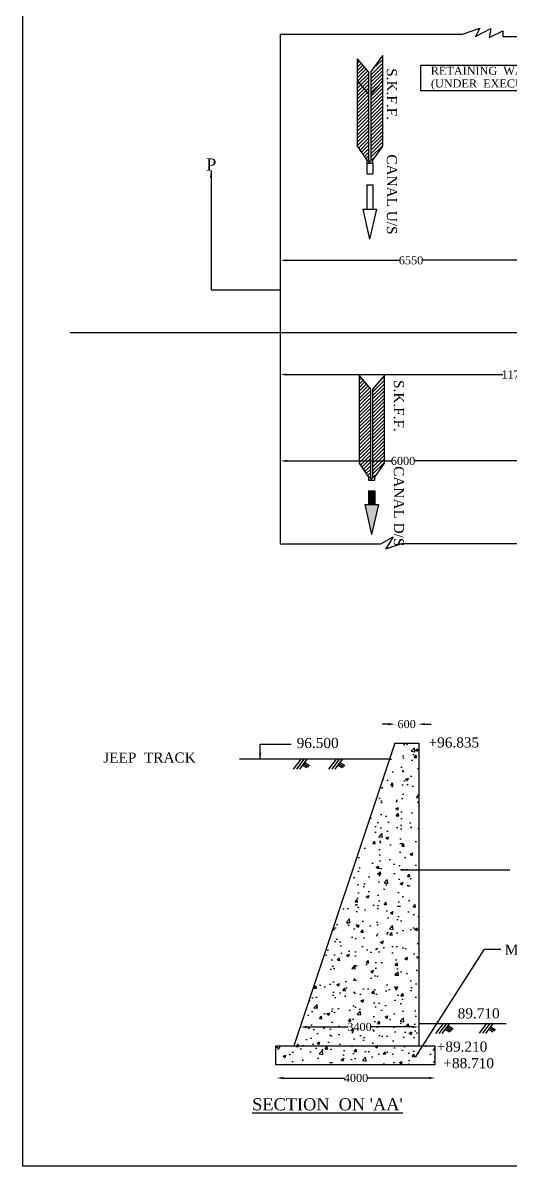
# Model space of a CAD drawing. Header units: millimetres. Extents: x 3743 to 70405, y 1301 to 52870.
# Drawn here: x 3743 to 15799, y 1301 to 29570 of the extents above; entities that cross this region are included whole.
import ezdxf

# ---------------------------------------------------------------- set-up
doc = ezdxf.new("R2010")
doc.units = ezdxf.units.MM
doc.header["$MEASUREMENT"] = 0
doc.header["$PDMODE"] = 66
doc.header["$PDSIZE"] = 170
for name, color, linetype in [('DIM', 5, 'Continuous'), ('DWG. LINE', 1, 'Continuous'), ('HATCH', 2, 'Continuous'), ('TEXT', 7, 'Continuous')]:
    doc.layers.add(name, color=color, linetype=linetype)
doc.layers.add('TITLE', color=7, linetype='Continuous', lineweight=30)
doc.styles.get("Standard").update_dxf_attribs({"font": 'TIMES.TTF', "height": 200})
doc.dimstyles.get("Standard").update_dxf_attribs({"dimtxt": 200, "dimasz": 160, "dimexe": 0.18, "dimexo": 0.0625, "dimgap": 0.09, "dimtad": 0, "dimtih": 1, "dimtoh": 1, "dimdec": 1, "dimzin": 0, "dimdsep": 46, "dimtxsty": 'Standard', "dimcen": 0.09, "dimse1": 1, "dimse2": 1, "dimclrd": 5, "dimclre": 5, "dimclrt": 4, "dimadec": 0, "dimazin": 0, "dimtfac": 1, "dimtdec": 1, "dimtofl": 0, "dimtmove": 0, "dimatfit": 3, "dimfxl": 1, "dimtolj": 1, "dimtzin": 0, "dimarcsym": 0})

# ---------------------------------------------------------------- blocks, each defined once
blk = doc.blocks.new('*D10')
at = {"layer": 'Defpoints', "color": 0}
for p in [(10113, 20876), (21810, 20876), (21810, 20875)]:
    blk.add_point(p, dxfattribs=at)
at = {"layer": 'DIM', "color": 5, "lineweight": -2}
for p, q in [((10273, 20875), (15615, 20875)), ((21650, 20875), (16308, 20875))]:
    blk.add_line(p, q, dxfattribs=at)
at = {"layer": 'DIM', "color": 5}
for points in [[(10273, 20901), (10273, 20848), (10113, 20875)], [(21650, 20901), (21650, 20848), (21810, 20875)]]:
    blk.add_solid(points, dxfattribs=at)
at = {"layer": 'DIM', "color": 4, "insert": (15962, 20875), "char_height": 200, "attachment_point": 5}
blk.add_mtext('\\A1;11750', dxfattribs=at)
blk = doc.blocks.new('*D16')
at = {"layer": 'Defpoints', "color": 0}
for p in [(10113, 18751), (16185, 18751), (16185, 18738)]:
    blk.add_point(p, dxfattribs=at)
at = {"layer": 'DIM', "color": 5, "lineweight": -2}
for p, q in [((10273, 18738), (12865, 18738)), ((16025, 18738), (13433, 18738))]:
    blk.add_line(p, q, dxfattribs=at)
at = {"layer": 'DIM', "color": 5}
for points in [[(10273, 18765), (10273, 18711), (10113, 18738)], [(16025, 18765), (16025, 18711), (16185, 18738)]]:
    blk.add_solid(points, dxfattribs=at)
at = {"layer": 'DIM', "color": 4, "insert": (13149, 18738), "char_height": 200, "attachment_point": 5}
blk.add_mtext('\\A1;6000', dxfattribs=at)
blk = doc.blocks.new('*D20')
at = {"layer": 'Defpoints', "color": 0}
for p in [(10113, 23687), (16581, 23699), (16581, 23687)]:
    blk.add_point(p, dxfattribs=at)
at = {"layer": 'DIM', "color": 5, "lineweight": -2}
for p, q in [((10273, 23699), (13063, 23699)), ((16421, 23699), (13631, 23699))]:
    blk.add_line(p, q, dxfattribs=at)
at = {"layer": 'DIM', "color": 5}
for points in [[(10273, 23725), (10273, 23672), (10113, 23699)], [(16421, 23725), (16421, 23672), (16581, 23699)]]:
    blk.add_solid(points, dxfattribs=at)
at = {"layer": 'DIM', "color": 4, "insert": (13347, 23699), "char_height": 200, "attachment_point": 5}
blk.add_mtext('\\A1;6550', dxfattribs=at)
blk = doc.blocks.new('*D39')
at = {"layer": 'Defpoints', "color": 0}
for p in [(10605, 4742), (13542, 4742), (13542, 4742)]:
    blk.add_point(p, dxfattribs=at)
at = {"layer": 'DIM', "color": 5, "lineweight": -2}
for p, q in [((10765, 4742), (11789, 4742)), ((13382, 4742), (12358, 4742))]:
    blk.add_line(p, q, dxfattribs=at)
at = {"layer": 'DIM', "color": 5}
for points in [[(10765, 4768), (10765, 4715), (10605, 4742)], [(13382, 4768), (13382, 4715), (13542, 4742)]]:
    blk.add_solid(points, dxfattribs=at)
at = {"layer": 'DIM', "color": 4, "insert": (12073, 4742), "char_height": 200, "attachment_point": 5}
blk.add_mtext('\\A1;3400', dxfattribs=at)
blk = doc.blocks.new('*D40')
at = {"layer": 'Defpoints', "color": 0}
for p in [(10025, 3465), (13948, 3480), (13948, 3465)]:
    blk.add_point(p, dxfattribs=at)
at = {"layer": 'DIM', "color": 5, "lineweight": -2}
for p, q in [((10185, 3480), (11699, 3480)), ((13788, 3480), (12274, 3480))]:
    blk.add_line(p, q, dxfattribs=at)
at = {"layer": 'DIM', "color": 5}
for points in [[(10185, 3506), (10185, 3453), (10025, 3480)], [(13788, 3506), (13788, 3453), (13948, 3480)]]:
    blk.add_solid(points, dxfattribs=at)
at = {"layer": 'DIM', "color": 4, "insert": (11986, 3480), "char_height": 200, "attachment_point": 5}
blk.add_mtext('\\A1;4000', dxfattribs=at)
blk = doc.blocks.new('*D41')
at = {"layer": 'Defpoints', "color": 0}
for p in [(12949, 12213), (13526, 12230), (13526, 12213)]:
    blk.add_point(p, dxfattribs=at)
at = {"layer": 'DIM', "color": 5, "lineweight": -2}
for p, q in [((12789, 12230), (12629, 12230)), ((13686, 12230), (13846, 12230))]:
    blk.add_line(p, q, dxfattribs=at)
at = {"layer": 'DIM', "color": 5}
for points in [[(12789, 12256), (12789, 12203), (12949, 12230)], [(13686, 12256), (13686, 12203), (13526, 12230)]]:
    blk.add_solid(points, dxfattribs=at)
at = {"layer": 'DIM', "color": 4, "insert": (13238, 12230), "char_height": 200, "attachment_point": 5}
blk.add_mtext('\\A1;600', dxfattribs=at)

msp = doc.modelspace()

# ---------------------------------------------------------------- hatches: boundary and pattern name
at = {"layer": 'DIM'}
for points in [[(12451.51, 17997.41), (12298.28, 17997.41), (12298.28, 17663.59), (12451.51, 17663.59)], [(12542.55, 17663.59), (12200.5, 17663.59), (12365.43, 16922.21)]]:
    msp.add_hatch(color=250, dxfattribs=at).paths.add_polyline_path(points)
at = {"layer": 'HATCH'}
h = msp.add_hatch(dxfattribs=at)
h.set_pattern_fill('ANSI31', color=256, scale=500, style=0)
h.set_pattern_definition([(45, (-46.325, 7838.41), (-44.19417, 44.19417), [])])
h.paths.add_polyline_path([(12645.24, 28685.16), (12350.41, 28348.51), (12350.41, 26149.23), (12295.91, 26149.23), (12295.91, 28348.51), (12018.12, 28685.16), (12018.12, 26525.05), (12251.95, 26173.56), (12251.95, 26100.55), (12405.19, 26100.55), (12405.19, 26173.56), (12645.24, 26525.05)])
h = msp.add_hatch(dxfattribs=at)
h.set_pattern_fill('ANSI31', color=256, scale=500, style=0)
h.paths.add_polyline_path([(12691.56, 20846.75), (12396.74, 20510.1), (12396.74, 18310.82), (12342.24, 18310.82), (12342.24, 20510.1), (12064.44, 20846.75), (12064.44, 18686.64), (12298.28, 18335.16), (12298.28, 18262.14), (12451.51, 18262.14), (12451.51, 18335.16), (12691.56, 18686.64)])
h = msp.add_hatch(dxfattribs=at)
h.set_pattern_fill('AR-CONC', color=256, scale=100, style=0)
h.paths.add_polyline_path([(13541.97, 11760.69), (12945.08, 11760.69), (10448.49, 4272.54), (13541.97, 4272.54)])
h.paths.add_polyline_path([(11739.39, 4893.55), (12407.53, 4893.55), (12407.53, 4590.09), (11739.39, 4590.09)], flags=24)
h = msp.add_hatch(dxfattribs=at)
h.set_pattern_fill('AR-CONC', color=256, scale=100, style=0)
h.paths.add_polyline_path([(13934.87, 4272.54), (10002.39, 4272.54), (10002.39, 3805.09), (13934.87, 3805.09)])

# ---------------------------------------------------------------- linework, layer by layer
at = {"layer": 'DIM'}
for p, q in [((12251.95, 25567.71), (12251.95, 24963.9)), ((12405.19, 25567.71), (12405.19, 24963.9)), ((12154.18, 24963.9), (12496.22, 24963.9)), ((12154.18, 24963.9), (12319.1, 24222.52)), ((12496.22, 24963.9), (12319.1, 24222.52)), ((12298.28, 17997.41), (12298.28, 17663.59)), ((12298.28, 17997.41), (12298.28, 17663.59)), ((12298.28, 17997.41), (12451.51, 17997.41)), ((12451.51, 17997.41), (12451.51, 17663.59)), ((12451.51, 17997.41), (12451.51, 17663.59)), ((12200.5, 17663.59), (12365.43, 16922.21)), ((12542.55, 17663.59), (12365.43, 16922.21)), ((10784.28, 11365.52), (10784.9, 11366.33)), ((11502.03, 11365.52), (11502.65, 11366.33)), ((11581.76, 11365.52), (11582.38, 11366.33))]:
    msp.add_line(p, q, dxfattribs=at)
at = {"layer": 'DWG. LINE'}
for p, q in [((14620.03, 29288.22), (15047.83, 29439.77)), ((15047.83, 29439.77), (14945.06, 29234.42)), ((14945.06, 29234.42), (15317.9, 29427.83)), ((15317.9, 29427.83), (15277.27, 29208.16)), ((10112.99, 29288.22), (14620.03, 29288.22)), ((10112.99, 29288.22), (10112.99, 16688.59)), ((15277.27, 29208.16), (15616.64, 29372.91)), ((15616.64, 29372.91), (15616.64, 29236.81)), ((15616.64, 29236.81), (19157.97, 29236.81)), ((12018.12, 28685.16), (12018.12, 26525.05)), ((12018.12, 28685.16), (12295.91, 28348.51)), ((12350.41, 28348.51), (12645.24, 28763.32)), ((12645.24, 26525.05), (12645.24, 28763.32)), ((12295.91, 28348.51), (12295.91, 26149.23)), ((12350.41, 28348.51), (12350.41, 26149.23)), ((12018.12, 28147.06), (12295.91, 27810.41)), ((12645.24, 28147.06), (12350.41, 27810.41)), ((12018.12, 26525.05), (12251.95, 26173.56)), ((12405.19, 26173.56), (12645.24, 26525.05)), ((12251.95, 26173.56), (12251.95, 26100.55)), ((12251.95, 26100.55), (12405.19, 26100.55)), ((12251.95, 26100.55), (12251.95, 25835.82)), ((12295.91, 26149.23), (12350.41, 26149.23)), ((12405.19, 26100.55), (12405.19, 26173.56)), ((12405.19, 26100.55), (12405.19, 25835.82)), ((12251.95, 25835.82), (12405.19, 25835.82)), ((12251.95, 25567.71), (12405.19, 25567.71)), ((51333.8, 21909.98), (4914.1, 21909.98)), ((12064.44, 20846.75), (12064.44, 18686.64)), ((12064.44, 20846.75), (12342.24, 20510.1)), ((12691.56, 20846.75), (12396.74, 20510.1)), ((12691.56, 18686.64), (12691.56, 20846.75)), ((12342.24, 20510.1), (12342.24, 18310.82)), ((12396.74, 20510.1), (12396.74, 18310.82)), ((12064.44, 18686.64), (12298.28, 18335.16)), ((12451.51, 18335.16), (12691.56, 18686.64)), ((12298.28, 18335.16), (12298.28, 18262.14)), ((12298.28, 18262.14), (12451.51, 18262.14)), ((12342.24, 18310.82), (12396.74, 18310.82)), ((12451.51, 18262.14), (12451.51, 18335.16)), ((12200.5, 17663.59), (12542.55, 17663.59)), ((10112.99, 16688.59), (12603.1, 16688.59)), ((12603.1, 16688.59), (12903.84, 16859.59)), ((12903.84, 16859.59), (12726.13, 16561.85)), ((12726.13, 16561.85), (13119.83, 16695.7)), ((13119.83, 16695.7), (19444.83, 16695.7)), ((12945.08, 11760.69), (10448.49, 4272.54)), ((12945.08, 11760.69), (13541.97, 11760.69)), ((13541.97, 11760.69), (13541.97, 4272.54)), ((12811.89, 11361.19), (9106.61, 11361.19)), ((13541.97, 4828.88), (15697.83, 4828.88))]:
    msp.add_line(p, q, dxfattribs=at)
for points in [[(13586.91, 28522.22), (20981.05, 28522.22), (20981.05, 27889.2), (13586.91, 27889.2)], [(10002.39, 4272.54), (13934.87, 4272.54), (13934.87, 3805.09), (10002.39, 3805.09)]]:
    msp.add_lwpolyline(points, close=True, dxfattribs=at)
at = {"layer": 'HATCH'}
for p, q in [((10439.3, 11116.95), (10625.19, 11361.19)), ((10519.03, 11116.95), (10704.92, 11361.19)), ((10592.86, 11114), (10780.99, 11361.19)), ((11312.85, 11116.95), (11498.74, 11361.19)), ((11392.58, 11116.95), (11578.47, 11361.19)), ((11466.41, 11114), (11654.54, 11361.19)), ((10671.74, 11217.65), (10772.87, 11155.29)), ((10696.73, 11250.49), (10813.88, 11178.25)), ((10718.41, 11278.97), (10838.3, 11205.04)), ((11545.29, 11217.65), (11646.42, 11155.29)), ((11570.28, 11250.49), (11687.43, 11178.25)), ((11591.96, 11278.97), (11711.85, 11205.04)), ((13964.03, 4579.5), (14153.82, 4828.88)), ((14043.76, 4579.5), (14233.56, 4828.88)), ((14117.58, 4576.54), (14309.63, 4828.88)), ((15040.35, 4585.99), (15230.15, 4835.37)), ((15120.08, 4585.99), (15309.88, 4835.37)), ((15193.91, 4583.04), (15385.95, 4835.37)), ((14196.47, 4680.19), (14297.6, 4617.83)), ((14221.46, 4713.03), (14338.61, 4640.79)), ((14243.14, 4741.51), (14363.02, 4667.59)), ((14268.13, 4774.35), (14390.79, 4698.72)), ((15272.79, 4686.69), (15373.92, 4624.33)), ((15297.78, 4719.52), (15414.93, 4647.29)), ((15319.46, 4748.01), (15439.34, 4674.08))]:
    msp.add_line(p, q, dxfattribs=at)
at = {"layer": 'TITLE'}
msp.add_lwpolyline([(3743.03, 52869.78), (70345.6, 52869.78), (70345.6, 1300.79), (3743.03, 1300.79)], close=True, dxfattribs=at)

# ---------------------------------------------------------------- texts
at = {"layer": 'TEXT'}
for s, p in [('   S.K.F.F.         CANAL U/S', (12749.15, 28732.48)), ('   S.K.F.F.         CANAL D/S', (12923.2, 21021.28))]:
    msp.add_text(s, height=250, rotation=270, dxfattribs=at).set_placement(p)
for s, height, p in [('RETAINING  WALL  OF  S.K.F.F.  CANAL', 200, (13834.62, 28286.08)), ('(UNDER  EXECUTION)', 200, (13838.68, 27973.07)), ('P', 300, (8277.48, 25919.73)), ('96.500', 250, (10517.7, 11639.16)), ('+96.835', 250, (13780.38, 11652.27)), ('JEEP  TRACK', 250, (5732.84, 11278.59)), ('M 7.5  GRADE', 250, (15665.44, 6528.53)), ('89.710', 250, (14500.77, 4953.52)), ('+89.210', 250, (13984.11, 4130.17)), ('+88.710', 250, (14146.8, 3723.05))]:
    msp.add_text(s, height=height, dxfattribs=at).set_placement(p)
at = {"layer": 'TITLE'}
msp.add_text("%%USECTION  ON 'AA'", height=300, dxfattribs=at).set_placement((9416.29, 2679.81))

# ---------------------------------------------------------------- dimensions: what is measured, and where the dimension line sits
at = {"layer": 'DIM'}
for p1, p2, distance, text, picture, middle in [((10112.99, 23686.64), (16581.14, 23686.64), 12.09, '6550', '*D20', (13347.07, 23698.73)), ((10112.99, 20876.09), (21810.4, 20876.09), -1.48, '11750', '*D10', (15961.7, 20874.61)), ((10112.99, 18750.96), (16185.01, 18750.96), -13.12, '6000', '*D16', (13149, 18737.84)), ((12949.34, 12212.87), (13526.45, 12212.87), 16.63, '600', '*D41', (13237.89, 12229.5)), ((10604.95, 4741.82), (13541.97, 4741.82), 0, '3400', '*D39', (12073.46, 4741.82)), ((10024.65, 3464.74), (13948.18, 3464.74), 15.04, '4000', '*D40', (11986.41, 3479.78))]:
    dim = msp.add_aligned_dim(p1=p1, p2=p2, distance=distance, text=text, dimstyle='Standard', dxfattribs=at)
    dim.commit()
    dim.dimension.update_dxf_attribs({"geometry": picture, "text_midpoint": middle})

# ---------------------------------------------------------------- leaders
for points in [[(8398.61, 25904.48), (8398.61, 22966.97), (10112.99, 22966.97)], [(9615.83, 11361.19), (9615.83, 11731.6), (10382.29, 11731.6)], [(13114.62, 8628.26), (15789.27, 8628.26)], [(13455.25, 3991.26), (15162.5, 6664.99), (15570.87, 6664.99)]]:
    msp.add_leader(points, dimstyle='Standard', override={"dimgap": 0.09, "dimtad": 0}, dxfattribs=at)

doc.saveas('drawing.dxf')
